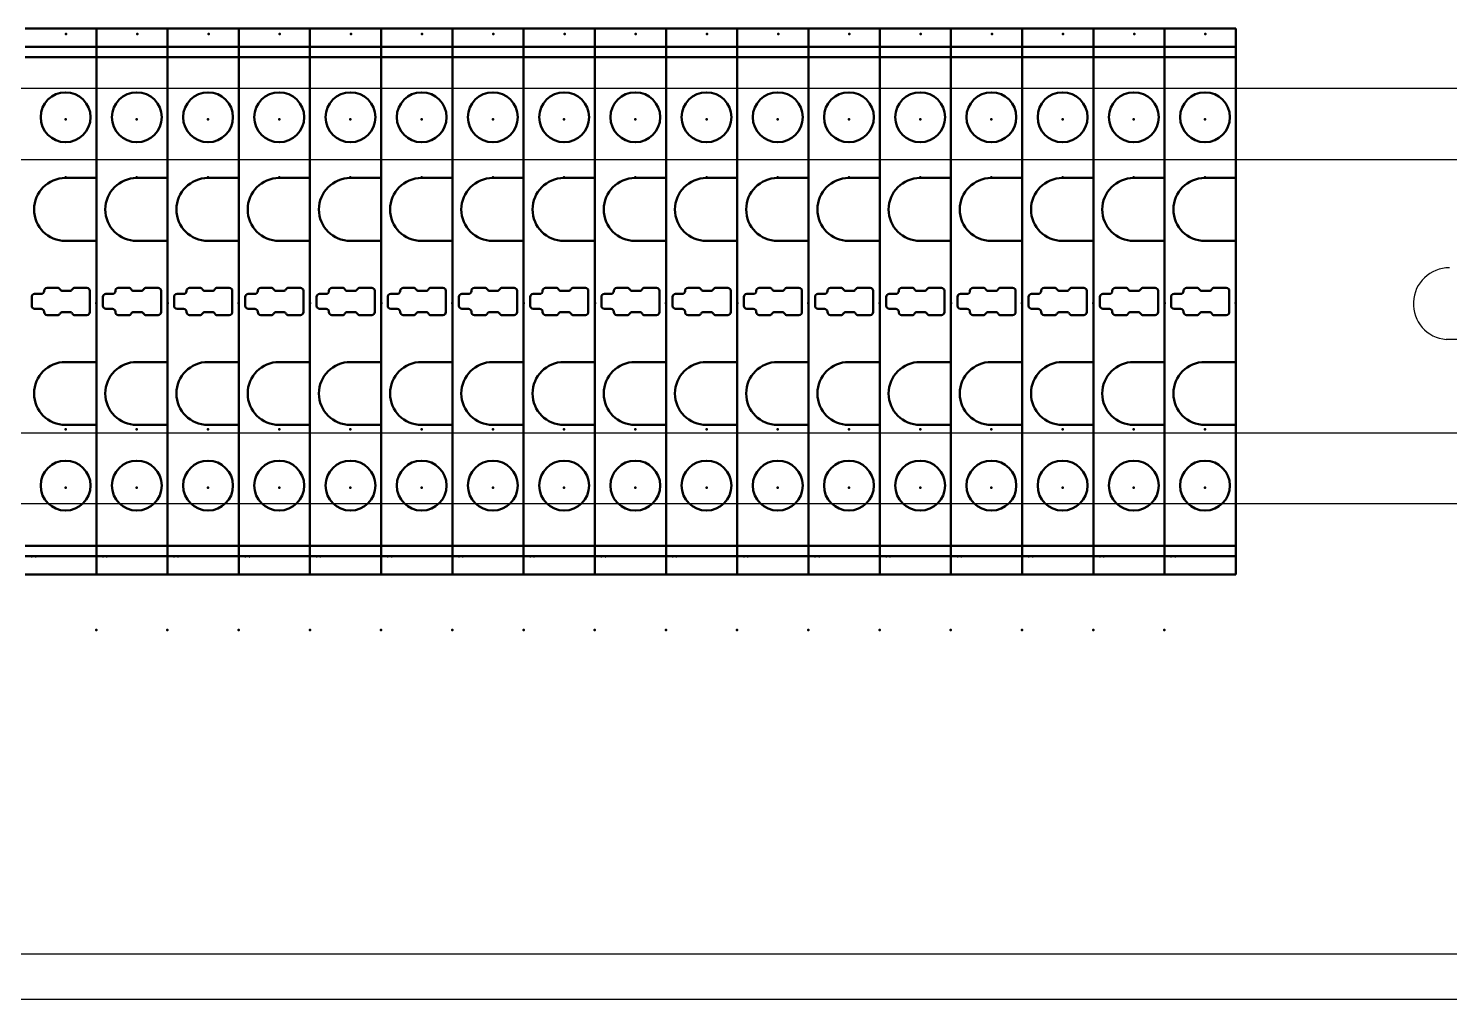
# Model space of a CAD drawing. Header units: millimetres. Extents: x -72 to 2978, y -1067 to 2817.
# Drawn here: x 127.3 to 247.1, y 1234.2 to 1316 of the extents above; entities that cross this region are included whole.
import ezdxf

# ---------------------------------------------------------------- set-up
doc = ezdxf.new("R2010")
doc.units = ezdxf.units.MM
doc.linetypes.add('Dashed', pattern=[2, 1, -1])
for name, color, linetype, lineweight in [('2d ConnectionPoints', 7, 'Continuous', 50), ('AM_0', 7, 'Continuous', 50), ('AM_4', 3, 'Continuous', 25), ('AM_9', 6, 'Dashed', 25)]:
    doc.layers.add(name, color=color, linetype=linetype, lineweight=lineweight)

msp = doc.modelspace()

# ---------------------------------------------------------------- linework, layer by layer
at = {"color": 6, "linetype": 'ByBlock'}
for p, q in [((61.6, 1310.92), (299.55, 1310.92)), ((61.6, 1304.92), (299.59, 1304.92)), ((258.54, 1289.76), (246.8, 1289.76)), ((61.6, 1281.92), (299.59, 1281.92)), ((299.59, 1275.92), (61.6, 1275.92))]:
    msp.add_line(p, q, dxfattribs=at)
at = {"color": 30, "true_color": 0xf8991e}
msp.add_line((301.3, 1237.99), (13.87, 1237.99), dxfattribs=at)
msp.add_line((308.57, 1234.18), (-0.41, 1234.18))
at = {"color": 6, "linetype": 'ByBlock'}
msp.add_arc((247.04, 1292.78), 3.02, 89.4277, 265.4019, dxfattribs=at)
at = {"layer": '2d ConnectionPoints'}
for p in [(130.51, 1315.5), (130.51, 1315.5), (136.51, 1315.5), (136.51, 1315.5), (142.51, 1315.5), (142.51, 1315.5), (148.51, 1315.5), (148.51, 1315.5), (154.51, 1315.5), (154.51, 1315.5), (160.51, 1315.5), (160.51, 1315.5), (166.51, 1315.5), (166.51, 1315.5), (172.51, 1315.5), (172.51, 1315.5), (178.51, 1315.5), (178.51, 1315.5), (184.51, 1315.5), (184.51, 1315.5), (190.51, 1315.5), (190.51, 1315.5), (196.51, 1315.5), (196.51, 1315.5), (202.51, 1315.5), (202.51, 1315.5), (208.51, 1315.5), (208.51, 1315.5), (214.51, 1315.5), (214.51, 1315.5), (220.51, 1315.5), (220.51, 1315.5), (226.51, 1315.5), (226.51, 1315.5), (130.47, 1308.32), (130.47, 1308.32), (136.47, 1308.32), (136.47, 1308.32), (142.47, 1308.32), (142.47, 1308.32), (148.47, 1308.32), (148.47, 1308.32), (154.47, 1308.32), (154.47, 1308.32), (160.47, 1308.32), (160.47, 1308.32), (166.47, 1308.32), (166.47, 1308.32), (172.47, 1308.32), (172.47, 1308.32), (178.47, 1308.32), (178.47, 1308.32), (184.47, 1308.32), (184.47, 1308.32), (190.47, 1308.32), (190.47, 1308.32), (196.47, 1308.32), (196.47, 1308.32), (202.47, 1308.32), (202.47, 1308.32), (208.47, 1308.32), (208.47, 1308.32), (214.47, 1308.32), (214.47, 1308.32), (220.47, 1308.32), (220.47, 1308.32), (226.47, 1308.32), (226.47, 1308.32), (130.47, 1303.43), (136.47, 1303.43), (142.47, 1303.43), (148.47, 1303.43), (154.47, 1303.43), (160.47, 1303.43), (166.47, 1303.43), (172.47, 1303.43), (178.47, 1303.43), (184.47, 1303.43), (190.47, 1303.43), (196.47, 1303.43), (202.47, 1303.43), (208.47, 1303.43), (214.47, 1303.43), (220.47, 1303.43), (226.47, 1303.43), (133.06, 1292.83), (133.06, 1292.83), (133.06, 1292.81), (133.06, 1292.81), (139.06, 1292.83), (139.06, 1292.83), (139.06, 1292.81), (139.06, 1292.81), (145.06, 1292.83), (145.06, 1292.83), (145.06, 1292.81), (145.06, 1292.81), (151.06, 1292.83), (151.06, 1292.83), (151.06, 1292.81), (151.06, 1292.81), (157.06, 1292.83), (157.06, 1292.83), (157.06, 1292.81), (157.06, 1292.81), (163.06, 1292.83), (163.06, 1292.83), (163.06, 1292.81), (163.06, 1292.81), (169.06, 1292.83), (169.06, 1292.83), (169.06, 1292.81), (169.06, 1292.81), (175.06, 1292.83), (175.06, 1292.83), (175.06, 1292.81), (175.06, 1292.81), (181.06, 1292.83), (181.06, 1292.83), (181.06, 1292.81), (181.06, 1292.81), (187.06, 1292.83), (187.06, 1292.83), (187.06, 1292.81), (187.06, 1292.81), (193.06, 1292.83), (193.06, 1292.83), (193.06, 1292.81), (193.06, 1292.81), (199.06, 1292.83), (199.06, 1292.83), (199.06, 1292.81), (199.06, 1292.81), (205.06, 1292.83), (205.06, 1292.83), (205.06, 1292.81), (205.06, 1292.81), (211.06, 1292.83), (211.06, 1292.83), (211.06, 1292.81), (211.06, 1292.81), (217.06, 1292.83), (217.06, 1292.83), (217.06, 1292.81), (217.06, 1292.81), (223.06, 1292.83), (223.06, 1292.83), (223.06, 1292.81), (223.06, 1292.81), (229.06, 1292.83), (229.06, 1292.83), (130.47, 1282.19), (136.47, 1282.19), (142.47, 1282.19), (148.47, 1282.19), (154.47, 1282.19), (160.47, 1282.19), (166.47, 1282.19), (172.47, 1282.19), (178.47, 1282.19), (184.47, 1282.19), (190.47, 1282.19), (196.47, 1282.19), (202.47, 1282.19), (208.47, 1282.19), (214.47, 1282.19), (220.47, 1282.19), (226.47, 1282.19), (130.47, 1277.3), (130.47, 1277.3), (136.47, 1277.3), (136.47, 1277.3), (142.47, 1277.3), (142.47, 1277.3), (148.47, 1277.3), (148.47, 1277.3), (154.47, 1277.3), (154.47, 1277.3), (160.47, 1277.3), (160.47, 1277.3), (166.47, 1277.3), (166.47, 1277.3), (172.47, 1277.3), (172.47, 1277.3), (178.47, 1277.3), (178.47, 1277.3), (184.47, 1277.3), (184.47, 1277.3), (190.47, 1277.3), (190.47, 1277.3), (196.47, 1277.3), (196.47, 1277.3), (202.47, 1277.3), (202.47, 1277.3), (208.47, 1277.3), (208.47, 1277.3), (214.47, 1277.3), (214.47, 1277.3), (220.47, 1277.3), (220.47, 1277.3), (226.47, 1277.3), (226.47, 1277.3), (133.05, 1265.31), (139.05, 1265.31), (145.05, 1265.31), (151.05, 1265.31), (157.05, 1265.31), (163.05, 1265.31), (169.05, 1265.31), (175.05, 1265.31), (181.05, 1265.31), (187.05, 1265.31), (193.05, 1265.31), (199.05, 1265.31), (205.05, 1265.31), (211.05, 1265.31), (217.05, 1265.31), (223.05, 1265.31)]:
    msp.add_point(p, dxfattribs=at)
at = {"layer": 'AM_0'}
for p, q in [((133.06, 1315.96), (127.06, 1315.96)), ((133.06, 1315.96), (133.06, 1269.98)), ((139.06, 1315.96), (133.06, 1315.96)), ((133.06, 1315.96), (133.06, 1269.98)), ((139.06, 1315.96), (139.06, 1269.98)), ((145.06, 1315.96), (139.06, 1315.96)), ((139.06, 1315.96), (139.06, 1269.98)), ((145.06, 1315.96), (145.06, 1269.98)), ((151.06, 1315.96), (145.06, 1315.96)), ((145.06, 1315.96), (145.06, 1269.98)), ((151.06, 1315.96), (151.06, 1269.98)), ((157.06, 1315.96), (151.06, 1315.96)), ((151.06, 1315.96), (151.06, 1269.98)), ((157.06, 1315.96), (157.06, 1269.98)), ((163.06, 1315.96), (157.06, 1315.96)), ((157.06, 1315.96), (157.06, 1269.98)), ((163.06, 1315.96), (163.06, 1269.98)), ((169.06, 1315.96), (163.06, 1315.96)), ((163.06, 1315.96), (163.06, 1269.98)), ((169.06, 1315.96), (169.06, 1269.98)), ((175.06, 1315.96), (169.06, 1315.96)), ((169.06, 1315.96), (169.06, 1269.98)), ((175.06, 1315.96), (175.06, 1269.98)), ((181.06, 1315.96), (175.06, 1315.96)), ((175.06, 1315.96), (175.06, 1269.98)), ((181.06, 1315.96), (181.06, 1269.98)), ((187.06, 1315.96), (181.06, 1315.96)), ((181.06, 1315.96), (181.06, 1269.98)), ((187.06, 1315.96), (187.06, 1269.98)), ((193.06, 1315.96), (187.06, 1315.96)), ((187.06, 1315.96), (187.06, 1269.98)), ((193.06, 1315.96), (193.06, 1269.98)), ((199.06, 1315.96), (193.06, 1315.96)), ((193.06, 1315.96), (193.06, 1269.98)), ((199.06, 1315.96), (199.06, 1269.98)), ((205.06, 1315.96), (199.06, 1315.96)), ((199.06, 1315.96), (199.06, 1269.98)), ((205.06, 1315.96), (205.06, 1269.98)), ((211.06, 1315.96), (205.06, 1315.96)), ((205.06, 1315.96), (205.06, 1269.98)), ((211.06, 1315.96), (211.06, 1269.98)), ((217.06, 1315.96), (211.06, 1315.96)), ((211.06, 1315.96), (211.06, 1269.98)), ((217.06, 1315.96), (217.06, 1269.98)), ((223.06, 1315.96), (217.06, 1315.96)), ((217.06, 1315.96), (217.06, 1269.98)), ((223.06, 1315.96), (223.06, 1269.98)), ((229.06, 1315.96), (223.06, 1315.96)), ((223.06, 1315.96), (223.06, 1269.98)), ((229.06, 1315.96), (229.06, 1269.98)), ((133.06, 1314.42), (127.06, 1314.42)), ((133.06, 1313.54), (127.06, 1313.54)), ((139.06, 1314.42), (133.06, 1314.42)), ((139.06, 1313.54), (133.06, 1313.54)), ((145.06, 1314.42), (139.06, 1314.42)), ((145.06, 1313.54), (139.06, 1313.54)), ((151.06, 1314.42), (145.06, 1314.42)), ((151.06, 1313.54), (145.06, 1313.54)), ((157.06, 1314.42), (151.06, 1314.42)), ((157.06, 1313.54), (151.06, 1313.54)), ((163.06, 1314.42), (157.06, 1314.42)), ((163.06, 1313.54), (157.06, 1313.54)), ((169.06, 1314.42), (163.06, 1314.42)), ((169.06, 1313.54), (163.06, 1313.54)), ((175.06, 1314.42), (169.06, 1314.42)), ((175.06, 1313.54), (169.06, 1313.54)), ((181.06, 1314.42), (175.06, 1314.42)), ((181.06, 1313.54), (175.06, 1313.54)), ((187.06, 1314.42), (181.06, 1314.42)), ((187.06, 1313.54), (181.06, 1313.54)), ((193.06, 1314.42), (187.06, 1314.42)), ((193.06, 1313.54), (187.06, 1313.54)), ((199.06, 1314.42), (193.06, 1314.42)), ((199.06, 1313.54), (193.06, 1313.54)), ((205.06, 1314.42), (199.06, 1314.42)), ((205.06, 1313.54), (199.06, 1313.54)), ((211.06, 1314.42), (205.06, 1314.42)), ((211.06, 1313.54), (205.06, 1313.54)), ((217.06, 1314.42), (211.06, 1314.42)), ((217.06, 1313.54), (211.06, 1313.54)), ((223.06, 1314.42), (217.06, 1314.42)), ((223.06, 1313.54), (217.06, 1313.54)), ((229.06, 1314.42), (223.06, 1314.42)), ((229.06, 1313.54), (223.06, 1313.54)), ((133.06, 1303.37), (130.46, 1303.37)), ((139.06, 1303.37), (136.46, 1303.37)), ((145.06, 1303.37), (142.46, 1303.37)), ((151.06, 1303.37), (148.46, 1303.37)), ((157.06, 1303.37), (154.46, 1303.37)), ((163.06, 1303.37), (160.46, 1303.37)), ((169.06, 1303.37), (166.46, 1303.37)), ((175.06, 1303.37), (172.46, 1303.37)), ((181.06, 1303.37), (178.46, 1303.37)), ((187.06, 1303.37), (184.46, 1303.37)), ((193.06, 1303.37), (190.46, 1303.37)), ((199.06, 1303.37), (196.46, 1303.37)), ((205.06, 1303.37), (202.46, 1303.37)), ((211.06, 1303.37), (208.46, 1303.37)), ((217.06, 1303.37), (214.46, 1303.37)), ((223.06, 1303.37), (220.46, 1303.37)), ((229.06, 1303.37), (226.46, 1303.37)), ((133.06, 1298.07), (130.46, 1298.07)), ((139.06, 1298.07), (136.46, 1298.07)), ((145.06, 1298.07), (142.46, 1298.07)), ((151.06, 1298.07), (148.46, 1298.07)), ((157.06, 1298.07), (154.46, 1298.07)), ((163.06, 1298.07), (160.46, 1298.07)), ((169.06, 1298.07), (166.46, 1298.07)), ((175.06, 1298.07), (172.46, 1298.07)), ((181.06, 1298.07), (178.46, 1298.07)), ((187.06, 1298.07), (184.46, 1298.07)), ((193.06, 1298.07), (190.46, 1298.07)), ((199.06, 1298.07), (196.46, 1298.07)), ((205.06, 1298.07), (202.46, 1298.07)), ((211.06, 1298.07), (208.46, 1298.07)), ((217.06, 1298.07), (214.46, 1298.07)), ((223.06, 1298.07), (220.46, 1298.07)), ((229.06, 1298.07), (226.46, 1298.07)), ((127.61, 1292.6), (127.61, 1293.35)), ((128.41, 1293.6), (127.86, 1293.6)), ((128.66, 1293.87), (128.66, 1293.85)), ((129.78, 1294.12), (128.91, 1294.12)), ((130.83, 1293.87), (130.21, 1293.87)), ((132.26, 1294.12), (131.26, 1294.12)), ((132.51, 1292.07), (132.51, 1293.87)), ((133.61, 1292.6), (133.61, 1293.35)), ((134.41, 1293.6), (133.86, 1293.6)), ((134.66, 1293.87), (134.66, 1293.85)), ((135.78, 1294.12), (134.91, 1294.12)), ((136.83, 1293.87), (136.21, 1293.87)), ((138.26, 1294.12), (137.26, 1294.12)), ((138.51, 1292.07), (138.51, 1293.87)), ((139.61, 1292.6), (139.61, 1293.35)), ((140.41, 1293.6), (139.86, 1293.6)), ((140.66, 1293.87), (140.66, 1293.85)), ((141.78, 1294.12), (140.91, 1294.12)), ((142.83, 1293.87), (142.21, 1293.87)), ((144.26, 1294.12), (143.26, 1294.12)), ((144.51, 1292.07), (144.51, 1293.87)), ((145.61, 1292.6), (145.61, 1293.35)), ((146.41, 1293.6), (145.86, 1293.6)), ((146.66, 1293.87), (146.66, 1293.85)), ((147.78, 1294.12), (146.91, 1294.12)), ((148.83, 1293.87), (148.21, 1293.87)), ((150.26, 1294.12), (149.26, 1294.12)), ((150.51, 1292.07), (150.51, 1293.87)), ((151.61, 1292.6), (151.61, 1293.35)), ((152.41, 1293.6), (151.86, 1293.6)), ((152.66, 1293.87), (152.66, 1293.85)), ((153.78, 1294.12), (152.91, 1294.12)), ((154.83, 1293.87), (154.21, 1293.87)), ((156.26, 1294.12), (155.26, 1294.12)), ((156.51, 1292.07), (156.51, 1293.87)), ((157.61, 1292.6), (157.61, 1293.35)), ((158.41, 1293.6), (157.86, 1293.6)), ((158.66, 1293.87), (158.66, 1293.85)), ((159.78, 1294.12), (158.91, 1294.12)), ((160.83, 1293.87), (160.21, 1293.87)), ((162.26, 1294.12), (161.26, 1294.12)), ((162.51, 1292.07), (162.51, 1293.87)), ((163.61, 1292.6), (163.61, 1293.35)), ((164.41, 1293.6), (163.86, 1293.6)), ((164.66, 1293.87), (164.66, 1293.85)), ((165.78, 1294.12), (164.91, 1294.12)), ((166.83, 1293.87), (166.21, 1293.87)), ((168.26, 1294.12), (167.26, 1294.12)), ((168.51, 1292.07), (168.51, 1293.87)), ((169.61, 1292.6), (169.61, 1293.35)), ((170.41, 1293.6), (169.86, 1293.6)), ((170.66, 1293.87), (170.66, 1293.85)), ((171.78, 1294.12), (170.91, 1294.12)), ((172.83, 1293.87), (172.21, 1293.87)), ((174.26, 1294.12), (173.26, 1294.12)), ((174.51, 1292.07), (174.51, 1293.87)), ((175.61, 1292.6), (175.61, 1293.35)), ((176.41, 1293.6), (175.86, 1293.6)), ((176.66, 1293.87), (176.66, 1293.85)), ((177.78, 1294.12), (176.91, 1294.12)), ((178.83, 1293.87), (178.21, 1293.87)), ((180.26, 1294.12), (179.26, 1294.12)), ((180.51, 1292.07), (180.51, 1293.87)), ((181.61, 1292.6), (181.61, 1293.35)), ((182.41, 1293.6), (181.86, 1293.6)), ((182.66, 1293.87), (182.66, 1293.85)), ((183.78, 1294.12), (182.91, 1294.12)), ((184.83, 1293.87), (184.21, 1293.87)), ((186.26, 1294.12), (185.26, 1294.12)), ((186.51, 1292.07), (186.51, 1293.87)), ((187.61, 1292.6), (187.61, 1293.35)), ((188.41, 1293.6), (187.86, 1293.6)), ((188.66, 1293.87), (188.66, 1293.85)), ((189.78, 1294.12), (188.91, 1294.12)), ((190.83, 1293.87), (190.21, 1293.87)), ((192.26, 1294.12), (191.26, 1294.12)), ((192.51, 1292.07), (192.51, 1293.87)), ((193.61, 1292.6), (193.61, 1293.35)), ((194.41, 1293.6), (193.86, 1293.6)), ((194.66, 1293.87), (194.66, 1293.85)), ((195.78, 1294.12), (194.91, 1294.12)), ((196.83, 1293.87), (196.21, 1293.87)), ((198.26, 1294.12), (197.26, 1294.12)), ((198.51, 1292.07), (198.51, 1293.87)), ((199.61, 1292.6), (199.61, 1293.35)), ((200.41, 1293.6), (199.86, 1293.6)), ((200.66, 1293.87), (200.66, 1293.85)), ((201.78, 1294.12), (200.91, 1294.12)), ((202.83, 1293.87), (202.21, 1293.87)), ((204.26, 1294.12), (203.26, 1294.12)), ((204.51, 1292.07), (204.51, 1293.87)), ((205.61, 1292.6), (205.61, 1293.35)), ((206.41, 1293.6), (205.86, 1293.6)), ((206.66, 1293.87), (206.66, 1293.85)), ((207.78, 1294.12), (206.91, 1294.12)), ((208.83, 1293.87), (208.21, 1293.87)), ((210.26, 1294.12), (209.26, 1294.12)), ((210.51, 1292.07), (210.51, 1293.87)), ((211.61, 1292.6), (211.61, 1293.35)), ((212.41, 1293.6), (211.86, 1293.6)), ((212.66, 1293.87), (212.66, 1293.85)), ((213.78, 1294.12), (212.91, 1294.12)), ((214.83, 1293.87), (214.21, 1293.87)), ((216.26, 1294.12), (215.26, 1294.12)), ((216.51, 1292.07), (216.51, 1293.87)), ((217.61, 1292.6), (217.61, 1293.35)), ((218.41, 1293.6), (217.86, 1293.6)), ((218.66, 1293.87), (218.66, 1293.85)), ((219.78, 1294.12), (218.91, 1294.12)), ((220.83, 1293.87), (220.21, 1293.87)), ((222.26, 1294.12), (221.26, 1294.12)), ((222.51, 1292.07), (222.51, 1293.87)), ((223.61, 1292.6), (223.61, 1293.35)), ((224.41, 1293.6), (223.86, 1293.6)), ((224.66, 1293.87), (224.66, 1293.85)), ((225.78, 1294.12), (224.91, 1294.12)), ((226.83, 1293.87), (226.21, 1293.87)), ((228.26, 1294.12), (227.26, 1294.12)), ((228.51, 1292.07), (228.51, 1293.87)), ((128.41, 1292.35), (127.86, 1292.35)), ((128.66, 1292.07), (128.66, 1292.1)), ((130.83, 1292.07), (130.21, 1292.07)), ((134.41, 1292.35), (133.86, 1292.35)), ((134.66, 1292.07), (134.66, 1292.1)), ((136.83, 1292.07), (136.21, 1292.07)), ((140.41, 1292.35), (139.86, 1292.35)), ((140.66, 1292.07), (140.66, 1292.1)), ((142.83, 1292.07), (142.21, 1292.07)), ((146.41, 1292.35), (145.86, 1292.35)), ((146.66, 1292.07), (146.66, 1292.1)), ((148.83, 1292.07), (148.21, 1292.07)), ((152.41, 1292.35), (151.86, 1292.35)), ((152.66, 1292.07), (152.66, 1292.1)), ((154.83, 1292.07), (154.21, 1292.07)), ((158.41, 1292.35), (157.86, 1292.35)), ((158.66, 1292.07), (158.66, 1292.1)), ((160.83, 1292.07), (160.21, 1292.07)), ((164.41, 1292.35), (163.86, 1292.35)), ((164.66, 1292.07), (164.66, 1292.1)), ((166.83, 1292.07), (166.21, 1292.07)), ((170.41, 1292.35), (169.86, 1292.35)), ((170.66, 1292.07), (170.66, 1292.1)), ((172.83, 1292.07), (172.21, 1292.07)), ((176.41, 1292.35), (175.86, 1292.35)), ((176.66, 1292.07), (176.66, 1292.1)), ((178.83, 1292.07), (178.21, 1292.07)), ((182.41, 1292.35), (181.86, 1292.35)), ((182.66, 1292.07), (182.66, 1292.1)), ((184.83, 1292.07), (184.21, 1292.07)), ((188.41, 1292.35), (187.86, 1292.35)), ((188.66, 1292.07), (188.66, 1292.1)), ((190.83, 1292.07), (190.21, 1292.07)), ((194.41, 1292.35), (193.86, 1292.35)), ((194.66, 1292.07), (194.66, 1292.1)), ((196.83, 1292.07), (196.21, 1292.07)), ((200.41, 1292.35), (199.86, 1292.35)), ((200.66, 1292.07), (200.66, 1292.1)), ((202.83, 1292.07), (202.21, 1292.07)), ((206.41, 1292.35), (205.86, 1292.35)), ((206.66, 1292.07), (206.66, 1292.1)), ((208.83, 1292.07), (208.21, 1292.07)), ((212.41, 1292.35), (211.86, 1292.35)), ((212.66, 1292.07), (212.66, 1292.1)), ((214.83, 1292.07), (214.21, 1292.07)), ((218.41, 1292.35), (217.86, 1292.35)), ((218.66, 1292.07), (218.66, 1292.1)), ((220.83, 1292.07), (220.21, 1292.07)), ((224.41, 1292.35), (223.86, 1292.35)), ((224.66, 1292.07), (224.66, 1292.1)), ((226.83, 1292.07), (226.21, 1292.07)), ((129.78, 1291.82), (128.91, 1291.82)), ((132.26, 1291.82), (131.26, 1291.82)), ((135.78, 1291.82), (134.91, 1291.82)), ((138.26, 1291.82), (137.26, 1291.82)), ((141.78, 1291.82), (140.91, 1291.82)), ((144.26, 1291.82), (143.26, 1291.82)), ((147.78, 1291.82), (146.91, 1291.82)), ((150.26, 1291.82), (149.26, 1291.82)), ((153.78, 1291.82), (152.91, 1291.82)), ((156.26, 1291.82), (155.26, 1291.82)), ((159.78, 1291.82), (158.91, 1291.82)), ((162.26, 1291.82), (161.26, 1291.82)), ((165.78, 1291.82), (164.91, 1291.82)), ((168.26, 1291.82), (167.26, 1291.82)), ((171.78, 1291.82), (170.91, 1291.82)), ((174.26, 1291.82), (173.26, 1291.82)), ((177.78, 1291.82), (176.91, 1291.82)), ((180.26, 1291.82), (179.26, 1291.82)), ((183.78, 1291.82), (182.91, 1291.82)), ((186.26, 1291.82), (185.26, 1291.82)), ((189.78, 1291.82), (188.91, 1291.82)), ((192.26, 1291.82), (191.26, 1291.82)), ((195.78, 1291.82), (194.91, 1291.82)), ((198.26, 1291.82), (197.26, 1291.82)), ((201.78, 1291.82), (200.91, 1291.82)), ((204.26, 1291.82), (203.26, 1291.82)), ((207.78, 1291.82), (206.91, 1291.82)), ((210.26, 1291.82), (209.26, 1291.82)), ((213.78, 1291.82), (212.91, 1291.82)), ((216.26, 1291.82), (215.26, 1291.82)), ((219.78, 1291.82), (218.91, 1291.82)), ((222.26, 1291.82), (221.26, 1291.82)), ((225.78, 1291.82), (224.91, 1291.82)), ((228.26, 1291.82), (227.26, 1291.82)), ((133.06, 1287.87), (130.46, 1287.87)), ((139.06, 1287.87), (136.46, 1287.87)), ((145.06, 1287.87), (142.46, 1287.87)), ((151.06, 1287.87), (148.46, 1287.87)), ((157.06, 1287.87), (154.46, 1287.87)), ((163.06, 1287.87), (160.46, 1287.87)), ((169.06, 1287.87), (166.46, 1287.87)), ((175.06, 1287.87), (172.46, 1287.87)), ((181.06, 1287.87), (178.46, 1287.87)), ((187.06, 1287.87), (184.46, 1287.87)), ((193.06, 1287.87), (190.46, 1287.87)), ((199.06, 1287.87), (196.46, 1287.87)), ((205.06, 1287.87), (202.46, 1287.87)), ((211.06, 1287.87), (208.46, 1287.87)), ((217.06, 1287.87), (214.46, 1287.87)), ((223.06, 1287.87), (220.46, 1287.87)), ((229.06, 1287.87), (226.46, 1287.87)), ((133.06, 1282.57), (130.46, 1282.57)), ((139.06, 1282.57), (136.46, 1282.57)), ((145.06, 1282.57), (142.46, 1282.57)), ((151.06, 1282.57), (148.46, 1282.57)), ((157.06, 1282.57), (154.46, 1282.57)), ((163.06, 1282.57), (160.46, 1282.57)), ((169.06, 1282.57), (166.46, 1282.57)), ((175.06, 1282.57), (172.46, 1282.57)), ((181.06, 1282.57), (178.46, 1282.57)), ((187.06, 1282.57), (184.46, 1282.57)), ((193.06, 1282.57), (190.46, 1282.57)), ((199.06, 1282.57), (196.46, 1282.57)), ((205.06, 1282.57), (202.46, 1282.57)), ((211.06, 1282.57), (208.46, 1282.57)), ((217.06, 1282.57), (214.46, 1282.57)), ((223.06, 1282.57), (220.46, 1282.57)), ((229.06, 1282.57), (226.46, 1282.57)), ((127.06, 1272.4), (133.06, 1272.4)), ((133.06, 1272.4), (139.06, 1272.4)), ((139.06, 1272.4), (145.06, 1272.4)), ((145.06, 1272.4), (151.06, 1272.4)), ((151.06, 1272.4), (157.06, 1272.4)), ((157.06, 1272.4), (163.06, 1272.4)), ((163.06, 1272.4), (169.06, 1272.4)), ((169.06, 1272.4), (175.06, 1272.4)), ((175.06, 1272.4), (181.06, 1272.4)), ((181.06, 1272.4), (187.06, 1272.4)), ((187.06, 1272.4), (193.06, 1272.4)), ((193.06, 1272.4), (199.06, 1272.4)), ((199.06, 1272.4), (205.06, 1272.4)), ((205.06, 1272.4), (211.06, 1272.4)), ((211.06, 1272.4), (217.06, 1272.4)), ((217.06, 1272.4), (223.06, 1272.4)), ((223.06, 1272.4), (229.06, 1272.4)), ((127.06, 1271.52), (133.06, 1271.52)), ((133.06, 1271.52), (139.06, 1271.52)), ((139.06, 1271.52), (145.06, 1271.52)), ((145.06, 1271.52), (151.06, 1271.52)), ((151.06, 1271.52), (157.06, 1271.52)), ((157.06, 1271.52), (163.06, 1271.52)), ((163.06, 1271.52), (169.06, 1271.52)), ((169.06, 1271.52), (175.06, 1271.52)), ((175.06, 1271.52), (181.06, 1271.52)), ((181.06, 1271.52), (187.06, 1271.52)), ((187.06, 1271.52), (193.06, 1271.52)), ((193.06, 1271.52), (199.06, 1271.52)), ((199.06, 1271.52), (205.06, 1271.52)), ((205.06, 1271.52), (211.06, 1271.52)), ((211.06, 1271.52), (217.06, 1271.52)), ((217.06, 1271.52), (223.06, 1271.52)), ((223.06, 1271.52), (229.06, 1271.52)), ((127.06, 1269.98), (133.06, 1269.98)), ((133.06, 1269.98), (139.06, 1269.98)), ((139.06, 1269.98), (145.06, 1269.98)), ((145.06, 1269.98), (151.06, 1269.98)), ((151.06, 1269.98), (157.06, 1269.98)), ((157.06, 1269.98), (163.06, 1269.98)), ((163.06, 1269.98), (169.06, 1269.98)), ((169.06, 1269.98), (175.06, 1269.98)), ((175.06, 1269.98), (181.06, 1269.98)), ((181.06, 1269.98), (187.06, 1269.98)), ((187.06, 1269.98), (193.06, 1269.98)), ((193.06, 1269.98), (199.06, 1269.98)), ((199.06, 1269.98), (205.06, 1269.98)), ((205.06, 1269.98), (211.06, 1269.98)), ((211.06, 1269.98), (217.06, 1269.98)), ((217.06, 1269.98), (223.06, 1269.98)), ((223.06, 1269.98), (229.06, 1269.98))]:
    msp.add_line(p, q, dxfattribs=at)
for centre in [(130.47, 1308.48), (136.47, 1308.48), (142.47, 1308.48), (148.47, 1308.48), (154.47, 1308.48), (160.47, 1308.48), (166.47, 1308.48), (172.47, 1308.48), (178.47, 1308.48), (184.47, 1308.48), (190.47, 1308.48), (196.47, 1308.48), (202.47, 1308.48), (208.47, 1308.48), (214.47, 1308.48), (220.47, 1308.48), (226.47, 1308.48), (130.47, 1277.46), (136.47, 1277.46), (142.47, 1277.46), (148.47, 1277.46), (154.47, 1277.46), (160.47, 1277.46), (166.47, 1277.46), (172.47, 1277.46), (178.47, 1277.46), (184.47, 1277.46), (190.47, 1277.46), (196.47, 1277.46), (202.47, 1277.46), (208.47, 1277.46), (214.47, 1277.46), (220.47, 1277.46), (226.47, 1277.46)]:
    msp.add_circle(centre, 2.1, dxfattribs=at)
for centre, radius, start, end in [((130.46, 1300.72), 2.65, 90, 270), ((136.46, 1300.72), 2.65, 90, 270), ((142.46, 1300.72), 2.65, 90, 270), ((148.46, 1300.72), 2.65, 90, 270), ((154.46, 1300.72), 2.65, 90, 270), ((160.46, 1300.72), 2.65, 90, 270), ((166.46, 1300.72), 2.65, 90, 270), ((172.46, 1300.72), 2.65, 90, 270), ((178.46, 1300.72), 2.65, 90, 270), ((184.46, 1300.72), 2.65, 90, 270), ((190.46, 1300.72), 2.65, 90, 270), ((196.46, 1300.72), 2.65, 90, 270), ((202.46, 1300.72), 2.65, 90, 270), ((208.46, 1300.72), 2.65, 90, 270), ((214.46, 1300.72), 2.65, 90, 270), ((220.46, 1300.72), 2.65, 90, 270), ((226.46, 1300.72), 2.65, 90, 270), ((127.86, 1293.35), 0.25, 90, 180), ((128.41, 1293.85), 0.25, 270, 0), ((128.91, 1293.87), 0.25, 90, 180), ((129.78, 1293.87), 0.25, 30, 90), ((130.21, 1294.12), 0.25, 210, 270), ((130.83, 1294.12), 0.25, 270, 330), ((131.26, 1293.87), 0.25, 90, 150), ((132.26, 1293.87), 0.25, 0, 90), ((133.86, 1293.35), 0.25, 90, 180), ((134.41, 1293.85), 0.25, 270, 0), ((134.91, 1293.87), 0.25, 90, 180), ((135.78, 1293.87), 0.25, 30, 90), ((136.21, 1294.12), 0.25, 210, 270), ((136.83, 1294.12), 0.25, 270, 330), ((137.26, 1293.87), 0.25, 90, 150), ((138.26, 1293.87), 0.25, 0, 90), ((139.86, 1293.35), 0.25, 90, 180), ((140.41, 1293.85), 0.25, 270, 0), ((140.91, 1293.87), 0.25, 90, 180), ((141.78, 1293.87), 0.25, 30, 90), ((142.21, 1294.12), 0.25, 210, 270), ((142.83, 1294.12), 0.25, 270, 330), ((143.26, 1293.87), 0.25, 90, 150), ((144.26, 1293.87), 0.25, 0, 90), ((145.86, 1293.35), 0.25, 90, 180), ((146.41, 1293.85), 0.25, 270, 0), ((146.91, 1293.87), 0.25, 90, 180), ((147.78, 1293.87), 0.25, 30, 90), ((148.21, 1294.12), 0.25, 210, 270), ((148.83, 1294.12), 0.25, 270, 330), ((149.26, 1293.87), 0.25, 90, 150), ((150.26, 1293.87), 0.25, 0, 90), ((151.86, 1293.35), 0.25, 90, 180), ((152.41, 1293.85), 0.25, 270, 0), ((152.91, 1293.87), 0.25, 90, 180), ((153.78, 1293.87), 0.25, 30, 90), ((154.21, 1294.12), 0.25, 210, 270), ((154.83, 1294.12), 0.25, 270, 330), ((155.26, 1293.87), 0.25, 90, 150), ((156.26, 1293.87), 0.25, 0, 90), ((157.86, 1293.35), 0.25, 90, 180), ((158.41, 1293.85), 0.25, 270, 0), ((158.91, 1293.87), 0.25, 90, 180), ((159.78, 1293.87), 0.25, 30, 90), ((160.21, 1294.12), 0.25, 210, 270), ((160.83, 1294.12), 0.25, 270, 330), ((161.26, 1293.87), 0.25, 90, 150), ((162.26, 1293.87), 0.25, 0, 90), ((163.86, 1293.35), 0.25, 90, 180), ((164.41, 1293.85), 0.25, 270, 0), ((164.91, 1293.87), 0.25, 90, 180), ((165.78, 1293.87), 0.25, 30, 90), ((166.21, 1294.12), 0.25, 210, 270), ((166.83, 1294.12), 0.25, 270, 330), ((167.26, 1293.87), 0.25, 90, 150), ((168.26, 1293.87), 0.25, 0, 90), ((169.86, 1293.35), 0.25, 90, 180), ((170.41, 1293.85), 0.25, 270, 0), ((170.91, 1293.87), 0.25, 90, 180), ((171.78, 1293.87), 0.25, 30, 90), ((172.21, 1294.12), 0.25, 210, 270), ((172.83, 1294.12), 0.25, 270, 330), ((173.26, 1293.87), 0.25, 90, 150), ((174.26, 1293.87), 0.25, 0, 90), ((175.86, 1293.35), 0.25, 90, 180), ((176.41, 1293.85), 0.25, 270, 0), ((176.91, 1293.87), 0.25, 90, 180), ((177.78, 1293.87), 0.25, 30, 90), ((178.21, 1294.12), 0.25, 210, 270), ((178.83, 1294.12), 0.25, 270, 330), ((179.26, 1293.87), 0.25, 90, 150), ((180.26, 1293.87), 0.25, 0, 90), ((181.86, 1293.35), 0.25, 90, 180), ((182.41, 1293.85), 0.25, 270, 0), ((182.91, 1293.87), 0.25, 90, 180), ((183.78, 1293.87), 0.25, 30, 90), ((184.21, 1294.12), 0.25, 210, 270), ((184.83, 1294.12), 0.25, 270, 330), ((185.26, 1293.87), 0.25, 90, 150), ((186.26, 1293.87), 0.25, 0, 90), ((187.86, 1293.35), 0.25, 90, 180), ((188.41, 1293.85), 0.25, 270, 0), ((188.91, 1293.87), 0.25, 90, 180), ((189.78, 1293.87), 0.25, 30, 90), ((190.21, 1294.12), 0.25, 210, 270), ((190.83, 1294.12), 0.25, 270, 330), ((191.26, 1293.87), 0.25, 90, 150), ((192.26, 1293.87), 0.25, 0, 90), ((193.86, 1293.35), 0.25, 90, 180), ((194.41, 1293.85), 0.25, 270, 0), ((194.91, 1293.87), 0.25, 90, 180), ((195.78, 1293.87), 0.25, 30, 90), ((196.21, 1294.12), 0.25, 210, 270), ((196.83, 1294.12), 0.25, 270, 330), ((197.26, 1293.87), 0.25, 90, 150), ((198.26, 1293.87), 0.25, 0, 90), ((199.86, 1293.35), 0.25, 90, 180), ((200.41, 1293.85), 0.25, 270, 0), ((200.91, 1293.87), 0.25, 90, 180), ((201.78, 1293.87), 0.25, 30, 90), ((202.21, 1294.12), 0.25, 210, 270), ((202.83, 1294.12), 0.25, 270, 330), ((203.26, 1293.87), 0.25, 90, 150), ((204.26, 1293.87), 0.25, 0, 90), ((205.86, 1293.35), 0.25, 90, 180), ((206.41, 1293.85), 0.25, 270, 0), ((206.91, 1293.87), 0.25, 90, 180), ((207.78, 1293.87), 0.25, 30, 90), ((208.21, 1294.12), 0.25, 210, 270), ((208.83, 1294.12), 0.25, 270, 330), ((209.26, 1293.87), 0.25, 90, 150), ((210.26, 1293.87), 0.25, 0, 90), ((211.86, 1293.35), 0.25, 90, 180), ((212.41, 1293.85), 0.25, 270, 0), ((212.91, 1293.87), 0.25, 90, 180), ((213.78, 1293.87), 0.25, 30, 90), ((214.21, 1294.12), 0.25, 210, 270), ((214.83, 1294.12), 0.25, 270, 330), ((215.26, 1293.87), 0.25, 90, 150), ((216.26, 1293.87), 0.25, 0, 90), ((217.86, 1293.35), 0.25, 90, 180), ((218.41, 1293.85), 0.25, 270, 0), ((218.91, 1293.87), 0.25, 90, 180), ((219.78, 1293.87), 0.25, 30, 90), ((220.21, 1294.12), 0.25, 210, 270), ((220.83, 1294.12), 0.25, 270, 330), ((221.26, 1293.87), 0.25, 90, 150), ((222.26, 1293.87), 0.25, 0, 90), ((223.86, 1293.35), 0.25, 90, 180), ((224.41, 1293.85), 0.25, 270, 0), ((224.91, 1293.87), 0.25, 90, 180), ((225.78, 1293.87), 0.25, 30, 90), ((226.21, 1294.12), 0.25, 210, 270), ((226.83, 1294.12), 0.25, 270, 330), ((227.26, 1293.87), 0.25, 90, 150), ((228.26, 1293.87), 0.25, 0, 90), ((127.86, 1292.6), 0.25, 180, 270), ((128.41, 1292.1), 0.25, 360, 90), ((128.91, 1292.07), 0.25, 180, 270), ((130.21, 1291.82), 0.25, 90, 150), ((130.83, 1291.82), 0.25, 30, 90), ((132.26, 1292.07), 0.25, 270, 360), ((133.86, 1292.6), 0.25, 180, 270), ((134.41, 1292.1), 0.25, 360, 90), ((134.91, 1292.07), 0.25, 180, 270), ((136.21, 1291.82), 0.25, 90, 150), ((136.83, 1291.82), 0.25, 30, 90), ((138.26, 1292.07), 0.25, 270, 360), ((139.86, 1292.6), 0.25, 180, 270), ((140.41, 1292.1), 0.25, 360, 90), ((140.91, 1292.07), 0.25, 180, 270), ((142.21, 1291.82), 0.25, 90, 150), ((142.83, 1291.82), 0.25, 30, 90), ((144.26, 1292.07), 0.25, 270, 360), ((145.86, 1292.6), 0.25, 180, 270), ((146.41, 1292.1), 0.25, 360, 90), ((146.91, 1292.07), 0.25, 180, 270), ((148.21, 1291.82), 0.25, 90, 150), ((148.83, 1291.82), 0.25, 30, 90), ((150.26, 1292.07), 0.25, 270, 360), ((151.86, 1292.6), 0.25, 180, 270), ((152.41, 1292.1), 0.25, 360, 90), ((152.91, 1292.07), 0.25, 180, 270), ((154.21, 1291.82), 0.25, 90, 150), ((154.83, 1291.82), 0.25, 30, 90), ((156.26, 1292.07), 0.25, 270, 360), ((157.86, 1292.6), 0.25, 180, 270), ((158.41, 1292.1), 0.25, 360, 90), ((158.91, 1292.07), 0.25, 180, 270), ((160.21, 1291.82), 0.25, 90, 150), ((160.83, 1291.82), 0.25, 30, 90), ((162.26, 1292.07), 0.25, 270, 360), ((163.86, 1292.6), 0.25, 180, 270), ((164.41, 1292.1), 0.25, 360, 90), ((164.91, 1292.07), 0.25, 180, 270), ((166.21, 1291.82), 0.25, 90, 150), ((166.83, 1291.82), 0.25, 30, 90), ((168.26, 1292.07), 0.25, 270, 360), ((169.86, 1292.6), 0.25, 180, 270), ((170.41, 1292.1), 0.25, 360, 90), ((170.91, 1292.07), 0.25, 180, 270), ((172.21, 1291.82), 0.25, 90, 150), ((172.83, 1291.82), 0.25, 30, 90), ((174.26, 1292.07), 0.25, 270, 360), ((175.86, 1292.6), 0.25, 180, 270), ((176.41, 1292.1), 0.25, 360, 90), ((176.91, 1292.07), 0.25, 180, 270), ((178.21, 1291.82), 0.25, 90, 150), ((178.83, 1291.82), 0.25, 30, 90), ((180.26, 1292.07), 0.25, 270, 360), ((181.86, 1292.6), 0.25, 180, 270), ((182.41, 1292.1), 0.25, 360, 90), ((182.91, 1292.07), 0.25, 180, 270), ((184.21, 1291.82), 0.25, 90, 150), ((184.83, 1291.82), 0.25, 30, 90), ((186.26, 1292.07), 0.25, 270, 360), ((187.86, 1292.6), 0.25, 180, 270), ((188.41, 1292.1), 0.25, 360, 90), ((188.91, 1292.07), 0.25, 180, 270), ((190.21, 1291.82), 0.25, 90, 150), ((190.83, 1291.82), 0.25, 30, 90), ((192.26, 1292.07), 0.25, 270, 360), ((193.86, 1292.6), 0.25, 180, 270), ((194.41, 1292.1), 0.25, 360, 90), ((194.91, 1292.07), 0.25, 180, 270), ((196.21, 1291.82), 0.25, 90, 150), ((196.83, 1291.82), 0.25, 30, 90), ((198.26, 1292.07), 0.25, 270, 360), ((199.86, 1292.6), 0.25, 180, 270), ((200.41, 1292.1), 0.25, 360, 90), ((200.91, 1292.07), 0.25, 180, 270), ((202.21, 1291.82), 0.25, 90, 150), ((202.83, 1291.82), 0.25, 30, 90), ((204.26, 1292.07), 0.25, 270, 360), ((205.86, 1292.6), 0.25, 180, 270), ((206.41, 1292.1), 0.25, 360, 90), ((206.91, 1292.07), 0.25, 180, 270), ((208.21, 1291.82), 0.25, 90, 150), ((208.83, 1291.82), 0.25, 30, 90), ((210.26, 1292.07), 0.25, 270, 360), ((211.86, 1292.6), 0.25, 180, 270), ((212.41, 1292.1), 0.25, 360, 90), ((212.91, 1292.07), 0.25, 180, 270), ((214.21, 1291.82), 0.25, 90, 150), ((214.83, 1291.82), 0.25, 30, 90), ((216.26, 1292.07), 0.25, 270, 360), ((217.86, 1292.6), 0.25, 180, 270), ((218.41, 1292.1), 0.25, 360, 90), ((218.91, 1292.07), 0.25, 180, 270), ((220.21, 1291.82), 0.25, 90, 150), ((220.83, 1291.82), 0.25, 30, 90), ((222.26, 1292.07), 0.25, 270, 360), ((223.86, 1292.6), 0.25, 180, 270), ((224.41, 1292.1), 0.25, 360, 90), ((224.91, 1292.07), 0.25, 180, 270), ((226.21, 1291.82), 0.25, 90, 150), ((226.83, 1291.82), 0.25, 30, 90), ((228.26, 1292.07), 0.25, 270, 360), ((129.78, 1292.07), 0.25, 270, 330), ((131.26, 1292.07), 0.25, 210, 270), ((135.78, 1292.07), 0.25, 270, 330), ((137.26, 1292.07), 0.25, 210, 270), ((141.78, 1292.07), 0.25, 270, 330), ((143.26, 1292.07), 0.25, 210, 270), ((147.78, 1292.07), 0.25, 270, 330), ((149.26, 1292.07), 0.25, 210, 270), ((153.78, 1292.07), 0.25, 270, 330), ((155.26, 1292.07), 0.25, 210, 270), ((159.78, 1292.07), 0.25, 270, 330), ((161.26, 1292.07), 0.25, 210, 270), ((165.78, 1292.07), 0.25, 270, 330), ((167.26, 1292.07), 0.25, 210, 270), ((171.78, 1292.07), 0.25, 270, 330), ((173.26, 1292.07), 0.25, 210, 270), ((177.78, 1292.07), 0.25, 270, 330), ((179.26, 1292.07), 0.25, 210, 270), ((183.78, 1292.07), 0.25, 270, 330), ((185.26, 1292.07), 0.25, 210, 270), ((189.78, 1292.07), 0.25, 270, 330), ((191.26, 1292.07), 0.25, 210, 270), ((195.78, 1292.07), 0.25, 270, 330), ((197.26, 1292.07), 0.25, 210, 270), ((201.78, 1292.07), 0.25, 270, 330), ((203.26, 1292.07), 0.25, 210, 270), ((207.78, 1292.07), 0.25, 270, 330), ((209.26, 1292.07), 0.25, 210, 270), ((213.78, 1292.07), 0.25, 270, 330), ((215.26, 1292.07), 0.25, 210, 270), ((219.78, 1292.07), 0.25, 270, 330), ((221.26, 1292.07), 0.25, 210, 270), ((225.78, 1292.07), 0.25, 270, 330), ((227.26, 1292.07), 0.25, 210, 270), ((130.46, 1285.22), 2.65, 90, 270), ((136.46, 1285.22), 2.65, 90, 270), ((142.46, 1285.22), 2.65, 90, 270), ((148.46, 1285.22), 2.65, 90, 270), ((154.46, 1285.22), 2.65, 90, 270), ((160.46, 1285.22), 2.65, 90, 270), ((166.46, 1285.22), 2.65, 90, 270), ((172.46, 1285.22), 2.65, 90, 270), ((178.46, 1285.22), 2.65, 90, 270), ((184.46, 1285.22), 2.65, 90, 270), ((190.46, 1285.22), 2.65, 90, 270), ((196.46, 1285.22), 2.65, 90, 270), ((202.46, 1285.22), 2.65, 90, 270), ((208.46, 1285.22), 2.65, 90, 270), ((214.46, 1285.22), 2.65, 90, 270), ((220.46, 1285.22), 2.65, 90, 270), ((226.46, 1285.22), 2.65, 90, 270)]:
    msp.add_arc(centre, radius, start, end, dxfattribs=at)
at = {"layer": 'AM_4'}
for points in [[(127.63, 1271.41), (127.63, 1271.42), (127.63, 1271.43)], [(133.63, 1271.41), (133.63, 1271.42), (133.63, 1271.43)], [(139.63, 1271.41), (139.63, 1271.42), (139.63, 1271.43)], [(145.63, 1271.41), (145.63, 1271.42), (145.63, 1271.43)], [(151.63, 1271.41), (151.63, 1271.42), (151.63, 1271.43)], [(157.63, 1271.41), (157.63, 1271.42), (157.63, 1271.43)], [(163.63, 1271.41), (163.63, 1271.42), (163.63, 1271.43)], [(169.63, 1271.41), (169.63, 1271.42), (169.63, 1271.43)], [(175.63, 1271.41), (175.63, 1271.42), (175.63, 1271.43)], [(181.63, 1271.41), (181.63, 1271.42), (181.63, 1271.43)], [(187.63, 1271.41), (187.63, 1271.42), (187.63, 1271.43)], [(193.63, 1271.41), (193.63, 1271.42), (193.63, 1271.43)], [(199.63, 1271.41), (199.63, 1271.42), (199.63, 1271.43)], [(205.63, 1271.41), (205.63, 1271.42), (205.63, 1271.43)], [(211.63, 1271.41), (211.63, 1271.42), (211.63, 1271.43)], [(217.63, 1271.41), (217.63, 1271.42), (217.63, 1271.43)], [(223.63, 1271.41), (223.63, 1271.42), (223.63, 1271.43)]]:
    msp.add_lwpolyline(points, dxfattribs=at)
at = {"layer": 'AM_9'}
for points in [[(127.94, 1271.41), (127.95, 1271.43), (127.95, 1271.43)], [(133.94, 1271.41), (133.95, 1271.43), (133.95, 1271.43)], [(139.94, 1271.41), (139.95, 1271.43), (139.95, 1271.43)], [(145.94, 1271.41), (145.95, 1271.43), (145.95, 1271.43)], [(151.94, 1271.41), (151.95, 1271.43), (151.95, 1271.43)], [(157.94, 1271.41), (157.95, 1271.43), (157.95, 1271.43)], [(163.94, 1271.41), (163.95, 1271.43), (163.95, 1271.43)], [(169.94, 1271.41), (169.95, 1271.43), (169.95, 1271.43)], [(175.94, 1271.41), (175.95, 1271.43), (175.95, 1271.43)], [(181.94, 1271.41), (181.95, 1271.43), (181.95, 1271.43)], [(187.94, 1271.41), (187.95, 1271.43), (187.95, 1271.43)], [(193.94, 1271.41), (193.95, 1271.43), (193.95, 1271.43)], [(199.94, 1271.41), (199.95, 1271.43), (199.95, 1271.43)], [(205.94, 1271.41), (205.95, 1271.43), (205.95, 1271.43)], [(211.94, 1271.41), (211.95, 1271.43), (211.95, 1271.43)], [(217.94, 1271.41), (217.95, 1271.43), (217.95, 1271.43)], [(223.94, 1271.41), (223.95, 1271.43), (223.95, 1271.43)]]:
    msp.add_lwpolyline(points, dxfattribs=at)

doc.saveas('drawing.dxf')
